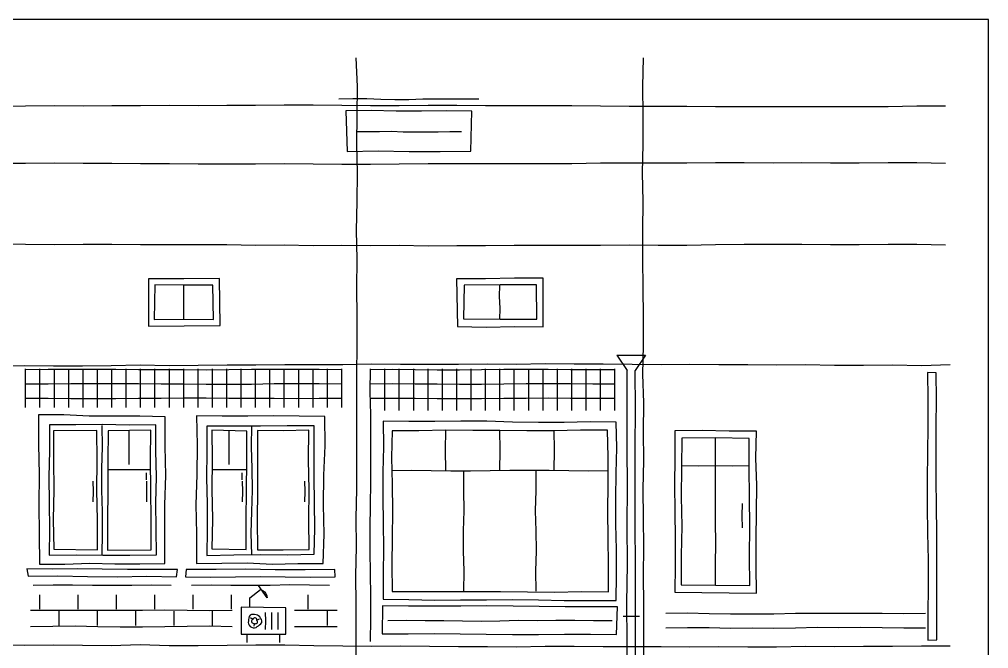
# Model space of a CAD drawing. Header units: millimetres. Extents: x 0 to 345, y 0 to 655.
# Drawn here: x 243.8 to 345, y 589.4 to 655 of the extents above; entities that cross this region are included whole.
import ezdxf

# ---------------------------------------------------------------- set-up
doc = ezdxf.new("R2010")
doc.units = ezdxf.units.MM
for name, color, linetype, true_color in [('01_KARKAS', 1, 'Continuous', 0xd62728), ('02_PROYOMY', 5, 'Continuous', 0x1f5fd6), ('03_BALKONY', 3, 'Continuous', 0x2ca02c), ('04_KLADKA', 32, 'Continuous', 0x8c5a2b), ('05_KONDICIONERY', 6, 'Continuous', 0xc512c5), ('06_VODOSTOK', 4, 'Continuous', 0x0f9aa0), ('08_KRYSHA', 8, 'Continuous', 0x444444)]:
    doc.layers.add(name, color=color, linetype=linetype, true_color=true_color)

msp = doc.modelspace()

# ---------------------------------------------------------------- linework, layer by layer
at = {"layer": '01_KARKAS'}
for points in [[(345, 655), (342, 655), (339, 655), (336, 655), (333, 655), (330, 655), (327, 655), (324, 655), (321, 655), (318, 655), (315, 655), (312, 655), (309, 655), (306, 655), (303, 655), (300, 655), (297, 655), (294, 655), (291, 655), (288, 655), (285, 655), (282, 655), (279, 655), (276, 655), (273, 655), (270, 655), (267, 655), (264, 655), (261, 655), (258, 655), (255, 655), (252, 655), (249, 655), (246, 655), (243, 655)], [(345, 588.58), (345, 591.6), (345, 594.62), (345, 597.64), (345, 600.66), (345, 603.68), (345, 606.7), (345, 609.72), (345, 612.74), (345, 615.75), (345, 618.77), (345, 621.79), (345, 624.81), (345, 627.83), (345, 630.85), (345, 633.87), (345, 636.89), (345, 639.91), (345, 642.92), (345, 645.94), (345, 648.96), (345, 651.98), (345, 655)], [(279, 588), (279, 591), (279.01, 594), (278.96, 597), (279.04, 600), (279, 603), (279.05, 606), (279.06, 609), (279.06, 612), (279.06, 615), (279.07, 618), (279.09, 621), (279.09, 624), (279.07, 627), (279.1, 630), (279.04, 633), (279.09, 636), (279.12, 639), (279.05, 642), (279.11, 645), (279.13, 648), (279, 651)], [(309.03, 588), (309.02, 591), (309.01, 594), (308.99, 597), (309.01, 600), (308.97, 603), (308.95, 606), (309.01, 609), (309, 612), (309.01, 615), (308.93, 618), (308.98, 621), (308.99, 624), (308.96, 627), (308.91, 630), (308.93, 633), (308.96, 636), (308.89, 639), (308.96, 642), (308.95, 645), (308.9, 648), (309, 651)], [(241.37, 618.89), (244.38, 618.92), (247.4, 618.89), (250.42, 618.87), (253.44, 618.9), (256.46, 618.97), (259.48, 618.92), (262.5, 618.94), (265.52, 618.97), (268.54, 618.99), (271.56, 619.03), (274.58, 619.01), (277.6, 619.01), (280.62, 619.08), (283.63, 619.04), (286.65, 619.05), (289.67, 619.04), (292.69, 619.08), (295.71, 619.05), (298.73, 619.13), (301.75, 619.1), (304.77, 619.07), (307.79, 619.04), (310.81, 619.02), (313.83, 619.04), (316.85, 619.03), (319.87, 619), (322.88, 618.99), (325.9, 619.02), (328.92, 618.96), (331.94, 618.96), (334.96, 618.97), (337.98, 618.9), (341, 619)], [(241.37, 589.77), (244.38, 589.75), (247.4, 589.78), (250.42, 589.74), (253.44, 589.72), (256.46, 589.8), (259.48, 589.72), (262.5, 589.7), (265.52, 589.74), (268.54, 589.77), (271.56, 589.77), (274.58, 589.71), (277.6, 589.67), (280.62, 589.65), (283.63, 589.69), (286.65, 589.64), (289.67, 589.6), (292.69, 589.61), (295.71, 589.58), (298.73, 589.63), (301.75, 589.63), (304.77, 589.62), (307.79, 589.59), (310.81, 589.6), (313.83, 589.56), (316.85, 589.6), (319.87, 589.57), (322.88, 589.57), (325.9, 589.65), (328.92, 589.62), (331.94, 589.64), (334.96, 589.64), (337.98, 589.67), (341, 589.67)]]:
    msp.add_lwpolyline(points, dxfattribs=at)
at = {"layer": '02_PROYOMY'}
for points in [[(259.07, 613.57), (256.42, 613.64), (253.78, 613.61), (251.14, 613.64), (248.5, 613.75), (245.85, 613.77)], [(245.85, 613.77), (245.86, 610.66), (245.93, 607.54), (245.89, 604.42), (245.9, 601.3), (245.96, 598.19)], [(259.04, 598.27), (259.02, 601.33), (259.04, 604.39), (259.12, 607.45), (259.06, 610.51), (259.07, 613.57)], [(262.34, 613.67), (262.41, 610.59), (262.38, 607.51), (262.26, 604.43), (262.33, 601.35), (262.33, 598.27)], [(275.71, 613.6), (273.04, 613.64), (270.36, 613.67), (267.69, 613.62), (265.02, 613.64), (262.34, 613.67)], [(275.55, 598.26), (275.65, 601.32), (275.58, 604.39), (275.64, 607.46), (275.75, 610.53), (275.71, 613.6)], [(246.98, 612.73), (246.99, 610.01), (246.94, 607.29), (246.95, 604.57), (246.98, 601.85), (246.96, 599.13)], [(258.08, 612.72), (255.3, 612.68), (252.53, 612.74), (249.75, 612.73), (246.98, 612.73)], [(247.4, 612.1), (247.42, 609.01), (247.43, 605.93), (247.39, 602.85), (247.43, 599.76)], [(251.94, 612.14), (247.4, 612.1)], [(251.99, 599.68), (252, 602.79), (251.93, 605.91), (251.97, 609.02), (251.94, 612.14)], [(252.5, 599.17), (252.51, 601.42), (252.53, 603.67), (252.47, 605.92), (252.45, 608.17), (252.54, 610.42), (252.5, 612.67)], [(253.1, 612.09), (253.09, 608.98), (253.08, 605.87), (253.04, 602.77), (253.04, 599.66)], [(257.56, 612.17), (253.1, 612.09)], [(255.3, 608.58), (255.3, 610.32), (255.3, 612.07)], [(257.61, 599.7), (257.6, 602.81), (257.58, 605.93), (257.55, 609.05), (257.56, 612.17)], [(258.17, 599.15), (258.13, 601.87), (258.09, 604.58), (258.15, 607.29), (258.09, 610.01), (258.08, 612.72)], [(263.41, 612.59), (263.42, 609.89), (263.39, 607.19), (263.43, 604.49), (263.45, 601.8), (263.41, 599.1)], [(274.61, 612.61), (271.81, 612.62), (269.01, 612.6), (266.21, 612.58), (263.41, 612.59)], [(263.95, 612.18), (263.97, 609.08), (263.94, 605.98), (263.99, 602.88), (263.95, 599.78)], [(267.57, 612.06), (263.95, 612.18)], [(265.75, 608.58), (265.73, 610.32), (265.75, 612.07)], [(267.5, 599.72), (267.5, 602.81), (267.54, 605.89), (267.58, 608.98), (267.57, 612.06)], [(268.1, 599.17), (268.04, 601.42), (268.11, 603.67), (268.17, 605.92), (268.13, 608.17), (268.08, 610.42), (268.1, 612.67)], [(268.7, 612.12), (268.7, 609.01), (268.7, 605.91), (268.66, 602.81), (268.69, 599.7)], [(274.04, 612.17), (271.37, 612.11), (268.7, 612.12)], [(274.1, 599.72), (274.07, 602.83), (274.1, 605.94), (274.03, 609.06), (274.04, 612.17)], [(274.63, 599.24), (274.67, 601.91), (274.64, 604.59), (274.6, 607.26), (274.6, 609.94), (274.61, 612.61)], [(253.1, 608.08), (255.3, 608.06), (257.5, 608.08)], [(264, 608.08), (265.75, 608.08), (267.5, 608.08)], [(257.1, 606.98), (257.1, 607.73)], [(267.1, 606.98), (267.1, 607.73)], [(251.55, 604.68), (251.58, 605.76), (251.55, 606.85)], [(257.15, 604.68), (257.16, 605.76), (257.15, 606.85)], [(267.15, 604.68), (267.17, 605.76), (267.15, 606.85)], [(273.65, 604.68), (273.66, 605.76), (273.65, 606.85)], [(246.96, 599.13), (249.76, 599.17), (252.56, 599.12), (255.37, 599.14), (258.17, 599.15)], [(247.43, 599.76), (251.99, 599.68)], [(253.04, 599.66), (257.61, 599.7)], [(263.41, 599.1), (266.22, 599.15), (269.02, 599.2), (271.83, 599.15), (274.63, 599.24)], [(263.95, 599.78), (267.5, 599.72)], [(268.69, 599.7), (271.39, 599.68), (274.1, 599.72)], [(245.96, 598.19), (248.58, 598.21), (251.19, 598.28), (253.81, 598.23), (256.43, 598.23), (259.04, 598.27)], [(262.33, 598.27), (264.97, 598.29), (267.62, 598.32), (270.26, 598.19), (272.9, 598.25), (275.55, 598.26)], [(260.36, 597.64), (257.74, 597.63), (255.12, 597.63), (252.5, 597.68), (249.88, 597.7), (247.26, 597.67), (244.64, 597.69)], [(244.64, 597.69), (244.76, 596.94)], [(244.76, 596.94), (247.86, 596.96), (250.95, 596.91), (254.04, 596.88), (257.14, 596.93), (260.23, 596.88)], [(260.23, 596.88), (260.36, 597.64)], [(261.27, 597.63), (261.17, 596.88)], [(261.17, 596.88), (263.78, 596.83), (266.39, 596.87), (269, 596.91), (271.6, 596.88), (274.21, 596.83), (276.82, 596.86)], [(276.76, 597.62), (273.66, 597.6), (270.56, 597.59), (267.47, 597.67), (264.37, 597.63), (261.27, 597.63)], [(276.82, 596.86), (276.76, 597.62)], [(245.3, 596.02), (247.36, 596.03), (249.41, 596.04), (251.47, 596), (253.53, 595.99), (255.59, 596.02), (257.64, 596.04), (259.7, 596.02)], [(261.8, 596.02), (263.86, 596.04), (265.91, 596), (267.97, 595.99), (270.03, 596.02), (272.09, 596.06), (274.14, 596.05), (276.2, 596.02)]]:
    msp.add_lwpolyline(points, dxfattribs=at)
at = {"layer": '03_BALKONY'}
for points in [[(338.62, 618.18), (338.65, 615.39), (338.65, 612.59), (338.61, 609.8), (338.59, 607.01), (338.59, 604.22), (338.62, 601.43), (338.68, 598.63), (338.68, 595.84), (338.67, 593.05), (338.66, 590.26)], [(339.53, 618.15), (338.62, 618.18)], [(339.61, 590.3), (339.59, 593.09), (339.61, 595.87), (339.6, 598.66), (339.61, 601.44), (339.57, 604.23), (339.53, 607.01), (339.51, 609.8), (339.51, 612.58), (339.57, 615.37), (339.53, 618.15)], [(281.81, 613.09), (281.85, 610.44), (281.78, 607.79), (281.77, 605.13), (281.81, 602.48), (281.84, 599.83), (281.83, 597.18), (281.8, 594.53)], [(306.12, 613), (303.42, 613.02), (300.72, 612.98), (298.02, 612.97), (295.32, 613.01), (292.62, 613.1), (289.92, 613.11), (287.21, 613.07), (284.51, 613.06), (281.81, 613.09)], [(306.12, 594.42), (306.16, 597.07), (306.15, 599.72), (306.11, 602.38), (306.08, 605.03), (306.13, 607.69), (306.19, 610.34), (306.12, 613)], [(282.74, 612.11), (282.7, 609.31), (282.74, 606.52), (282.79, 603.73), (282.74, 600.94), (282.72, 598.14), (282.75, 595.35)], [(305.24, 612.15), (302.42, 612.17), (299.61, 612.11), (296.8, 612.1), (293.99, 612.13), (291.18, 612.14), (288.36, 612.15), (285.55, 612.1), (282.74, 612.11)], [(288.35, 607.97), (288.32, 610.07), (288.35, 612.17)], [(294, 607.97), (294.03, 610.07), (294, 612.17)], [(299.65, 607.97), (299.68, 610.07), (299.65, 612.17)], [(305.34, 595.31), (305.34, 598.12), (305.29, 600.92), (305.27, 603.73), (305.28, 606.54), (305.28, 609.34), (305.24, 612.15)], [(312.26, 612.08), (312.25, 609.28), (312.23, 606.48), (312.25, 603.67), (312.3, 600.87), (312.29, 598.07), (312.24, 595.26)], [(320.78, 612.07), (317.94, 612.07), (315.1, 612.13), (312.26, 612.08)], [(320.76, 595.17), (320.75, 597.99), (320.74, 600.8), (320.79, 603.62), (320.8, 606.43), (320.72, 609.25), (320.78, 612.07)], [(312.99, 611.34), (312.94, 608.28), (312.92, 605.21), (312.97, 602.15), (312.92, 599.09), (312.91, 596.03)], [(320, 611.31), (316.5, 611.35), (312.99, 611.34)], [(316.5, 596.02), (316.48, 598.2), (316.54, 600.39), (316.51, 602.57), (316.5, 604.76), (316.48, 606.95), (316.48, 609.13), (316.5, 611.32)], [(320.07, 595.96), (320.05, 599.03), (320.08, 602.1), (320.04, 605.17), (320, 608.24), (320, 611.31)], [(282.7, 607.97), (284.75, 607.98), (286.81, 607.95), (288.86, 607.92), (290.92, 607.92), (292.97, 607.96), (295.03, 608.01), (297.08, 607.99), (299.14, 607.98), (301.19, 607.95), (303.25, 607.93), (305.3, 607.97)], [(290.23, 595.37), (290.27, 597.47), (290.21, 599.57), (290.21, 601.67), (290.27, 603.77), (290.24, 605.87), (290.23, 607.97)], [(297.77, 595.37), (297.76, 597.47), (297.83, 599.57), (297.78, 601.67), (297.71, 603.77), (297.77, 605.87), (297.77, 607.97)], [(312.95, 608.47), (314.73, 608.43), (316.5, 608.49), (318.27, 608.46), (320.05, 608.47)], [(319.3, 601.99), (319.27, 603.25), (319.3, 604.51)], [(312.91, 596.03), (316.49, 596.01), (320.07, 595.96)], [(282.75, 595.35), (285.58, 595.34), (288.4, 595.35), (291.22, 595.36), (294.05, 595.35), (296.87, 595.3), (299.69, 595.29), (302.51, 595.35), (305.34, 595.31)], [(312.24, 595.26), (315.08, 595.23), (317.92, 595.2), (320.76, 595.17)], [(281.74, 593.84), (281.71, 590.94)], [(306.27, 593.74), (303.55, 593.73), (300.82, 593.73), (298.09, 593.77), (295.37, 593.81), (292.64, 593.84), (289.92, 593.8), (287.19, 593.8), (284.46, 593.81), (281.74, 593.84)], [(281.8, 594.53), (284.5, 594.51), (287.2, 594.44), (289.9, 594.49), (292.6, 594.49), (295.31, 594.51), (298.01, 594.48), (300.71, 594.4), (303.41, 594.4), (306.12, 594.42)], [(306.17, 590.85), (306.27, 593.74)], [(311.3, 593.07), (313.56, 593.12), (315.82, 593.05), (318.08, 593.02), (320.33, 593), (322.59, 593.01), (324.85, 593.07), (327.11, 593.09), (329.37, 593.09), (331.62, 593.09), (333.88, 593.09), (336.14, 593.04), (338.4, 593.07)], [(282.3, 592.32), (284.25, 592.35), (286.2, 592.33), (288.15, 592.32), (290.1, 592.29), (292.05, 592.26), (294, 592.29), (295.95, 592.34), (297.9, 592.33), (299.85, 592.36), (301.8, 592.34), (303.75, 592.31), (305.7, 592.32)], [(281.71, 590.94), (284.43, 590.94), (287.15, 590.96), (289.86, 590.93), (292.58, 590.9), (295.3, 590.87), (298.01, 590.85), (300.73, 590.89), (303.45, 590.9), (306.17, 590.85)], [(311.3, 591.57), (313.56, 591.6), (315.82, 591.59), (318.08, 591.53), (320.33, 591.54), (322.59, 591.53), (324.85, 591.55), (327.11, 591.61), (329.37, 591.6), (331.62, 591.62), (333.88, 591.6), (336.14, 591.56), (338.4, 591.57)], [(338.66, 590.26), (339.61, 590.3)]]:
    msp.add_lwpolyline(points, dxfattribs=at)
at = {"layer": '04_KLADKA'}
for points in [[(244.5, 614.52), (244.5, 618.55)], [(244.5, 618.5), (246.86, 618.52), (249.21, 618.53), (251.57, 618.51), (253.93, 618.51), (256.29, 618.49), (258.64, 618.48), (261, 618.49), (263.36, 618.47), (265.71, 618.5), (268.07, 618.53), (270.43, 618.52), (272.79, 618.52), (275.14, 618.52), (277.5, 618.5)], [(246, 614.52), (246, 618.55)], [(247.5, 614.52), (247.5, 618.55)], [(249, 614.52), (249, 618.55)], [(250.5, 614.52), (250.5, 618.55)], [(252, 614.52), (252, 618.55)], [(253.5, 614.52), (253.5, 618.55)], [(255, 614.52), (255, 618.55)], [(256.5, 614.52), (256.5, 618.55)], [(258, 614.52), (258, 618.55)], [(259.5, 614.52), (259.5, 618.55)], [(261, 614.52), (261, 618.55)], [(262.5, 614.52), (262.5, 618.55)], [(264, 614.52), (264, 618.55)], [(265.5, 614.52), (265.5, 618.55)], [(267, 614.52), (267, 618.55)], [(268.5, 614.52), (268.5, 618.55)], [(270, 614.52), (270, 618.55)], [(271.5, 614.52), (271.5, 618.55)], [(273, 614.52), (273, 618.55)], [(274.5, 614.52), (274.5, 618.55)], [(276, 614.52), (276, 618.55)], [(277.5, 614.52), (277.5, 618.55)], [(280.5, 590.12), (280.53, 592.49), (280.52, 594.86), (280.48, 597.22), (280.47, 599.59), (280.46, 601.96), (280.49, 604.33), (280.52, 606.7), (280.53, 609.07), (280.53, 611.44), (280.52, 613.81), (280.47, 616.18), (280.5, 618.55)], [(280.5, 618.5), (282.82, 618.54), (285.14, 618.49), (287.45, 618.46), (289.77, 618.46), (292.09, 618.48), (294.41, 618.52), (296.73, 618.52), (299.05, 618.53), (301.36, 618.5), (303.68, 618.5), (306, 618.5)], [(282, 614.22), (282, 618.55)], [(283.5, 614.22), (283.5, 618.55)], [(285, 614.22), (285, 618.55)], [(286.5, 614.22), (286.5, 618.55)], [(288, 614.22), (288, 618.55)], [(289.5, 614.22), (289.5, 618.55)], [(291, 614.22), (291, 618.55)], [(292.5, 614.22), (292.5, 618.55)], [(294, 614.22), (294, 618.55)], [(295.5, 614.22), (295.5, 618.55)], [(297, 614.22), (297, 618.55)], [(298.5, 614.22), (298.5, 618.55)], [(300, 614.22), (300, 618.55)], [(301.5, 614.22), (301.5, 618.55)], [(303, 614.22), (303, 618.55)], [(304.5, 614.22), (304.5, 618.55)], [(306, 614.22), (306, 618.55)], [(244.5, 617), (246.86, 617), (249.21, 617.02), (251.57, 617.03), (253.93, 617.04), (256.29, 617.03), (258.64, 617), (261, 616.99), (263.36, 616.97), (265.71, 616.97), (268.07, 616.98), (270.43, 617.02), (272.79, 617.04), (275.14, 617.02), (277.5, 617)], [(280.5, 617), (282.82, 617.03), (285.14, 617), (287.45, 616.99), (289.77, 616.97), (292.09, 616.98), (294.41, 617), (296.73, 617.02), (299.05, 617.03), (301.36, 617.03), (303.68, 617), (306, 617)], [(244.5, 615.5), (246.86, 615.52), (249.21, 615.48), (251.57, 615.46), (253.93, 615.46), (256.29, 615.49), (258.64, 615.52), (261, 615.54), (263.36, 615.54), (265.71, 615.51), (268.07, 615.5), (270.43, 615.49), (272.79, 615.47), (275.14, 615.49), (277.5, 615.5)], [(280.5, 615.5), (282.82, 615.52), (285.14, 615.52), (287.45, 615.48), (289.77, 615.47), (292.09, 615.47), (294.41, 615.5), (296.73, 615.52), (299.05, 615.54), (301.36, 615.52), (303.68, 615.51), (306, 615.5)], [(246, 593.5), (246, 595)], [(250, 593.5), (250, 595)], [(254, 593.5), (254, 595)], [(258, 593.5), (258, 595)], [(262, 593.5), (262, 595)], [(266, 593.5), (266, 595)], [(274, 593.5), (274, 595)], [(245, 593.4), (247.34, 593.39), (249.68, 593.38), (252.02, 593.38), (254.36, 593.39), (256.69, 593.41), (259.03, 593.42), (261.37, 593.4), (263.71, 593.36), (266.05, 593.4)], [(248, 591.8), (248, 593.3)], [(252, 591.8), (252, 593.3)], [(256, 591.8), (256, 593.3)], [(260, 591.8), (260, 593.3)], [(264, 591.8), (264, 593.3)], [(272.55, 593.4), (274.77, 593.41), (277, 593.4)], [(276, 591.8), (276, 593.3)], [(245, 591.7), (247.34, 591.72), (249.68, 591.75), (252.02, 591.71), (254.36, 591.67), (256.69, 591.66), (259.03, 591.7), (261.37, 591.73), (263.71, 591.75), (266.05, 591.7)], [(272.55, 591.7), (274.77, 591.69), (277, 591.7)]]:
    msp.add_lwpolyline(points, dxfattribs=at)
at = {"layer": '05_KONDICIONERY'}
for points in [[(269.7, 594.67), (268.8, 595.97)], [(267.9, 594.67), (269.03, 595.54)], [(269.03, 595.54), (269.25, 595.45)], [(269.25, 595.45), (269.44, 595.3)], [(269.44, 595.3), (269.58, 595.12)], [(269.58, 595.12), (269.67, 594.9)], [(269.67, 594.9), (269.7, 594.67)], [(267.9, 593.67), (267.9, 594.67)], [(271.65, 593.65), (267.01, 593.72)], [(267.01, 593.72), (267.01, 590.91)], [(269.55, 591.37), (269.56, 592.27), (269.55, 593.17)], [(270.2, 591.37), (270.21, 592.27), (270.2, 593.17)], [(270.85, 591.37), (270.86, 592.27), (270.85, 593.17)], [(271.67, 590.91), (271.65, 593.65)], [(268.14, 592.46), (267.96, 592.6)], [(268.36, 591.95), (268.33, 591.72)], [(268.69, 592.39), (268.91, 592.48)], [(267.01, 590.91), (271.67, 590.91)], [(267.6, 590.87), (267.6, 590.02)], [(271, 590.87), (271, 590.02)]]:
    msp.add_lwpolyline(points, dxfattribs=at)
for points in [[(269.16, 592.27), (269.11, 592.43), (269.02, 592.57), (268.93, 592.69), (268.82, 592.8), (268.69, 592.88), (268.55, 592.92), (268.4, 592.94), (268.24, 592.96), (268.08, 592.94), (267.92, 592.86), (267.82, 592.73), (267.78, 592.56), (267.77, 592.41), (267.76, 592.27), (267.74, 592.12), (267.76, 591.96), (267.83, 591.82), (267.95, 591.7), (268.09, 591.62), (268.24, 591.56), (268.4, 591.54), (268.55, 591.59), (268.68, 591.68), (268.8, 591.77), (268.92, 591.85), (269.04, 591.96), (269.14, 592.1), (269.16, 592.27)], [(268.66, 592.27), (268.64, 592.32), (268.64, 592.38), (268.64, 592.46), (268.6, 592.52), (268.54, 592.56), (268.47, 592.58), (268.4, 592.58), (268.33, 592.57), (268.27, 592.53), (268.23, 592.48), (268.2, 592.43), (268.16, 592.38), (268.11, 592.33), (268.06, 592.27), (268.06, 592.19), (268.1, 592.12), (268.17, 592.08), (268.23, 592.05), (268.28, 592.02), (268.34, 591.99), (268.4, 591.98), (268.47, 591.98), (268.53, 591.99), (268.6, 592.01), (268.67, 592.05), (268.7, 592.12), (268.69, 592.2), (268.66, 592.27)]]:
    msp.add_lwpolyline(points, close=True, dxfattribs=at)
at = {"layer": '06_VODOSTOK'}
for points in [[(306.2, 620), (307.27, 618.4)], [(306.2, 620), (307.7, 619.98), (309.2, 620)], [(309.2, 620), (308.12, 618.4)], [(307.28, 586.06), (307.27, 590.1), (307.25, 594.14), (307.31, 598.18), (307.27, 602.23), (307.32, 606.27), (307.29, 610.31), (307.29, 614.36), (307.27, 618.4)], [(308.16, 586.06), (308.15, 590.1), (308.14, 594.14), (308.14, 598.18), (308.12, 602.23), (308.13, 606.27), (308.11, 610.31), (308.14, 614.36), (308.12, 618.4)], [(306.85, 592.77), (308.55, 592.77)]]:
    msp.add_lwpolyline(points, dxfattribs=at)
at = {"layer": '08_KRYSHA'}
for points in [[(277.2, 646.7), (278.66, 646.76), (280.12, 646.74), (281.58, 646.67), (283.04, 646.65), (284.5, 646.66), (285.96, 646.71), (287.42, 646.73), (288.88, 646.73), (290.34, 646.72), (291.8, 646.7)], [(241.5, 645.94), (244.5, 645.98), (247.5, 646.01), (250.5, 645.98), (253.5, 646.03), (256.5, 646.03), (259.5, 646.05), (262.5, 646.03), (265.5, 646.06), (268.5, 646.04), (271.5, 646.1), (274.5, 646.1), (277.5, 646.04), (280.5, 646.03), (283.5, 646.03), (286.5, 646.05), (289.5, 646.05), (292.5, 646.01), (295.5, 646.01), (298.5, 646.01), (301.5, 646.02), (304.5, 646), (307.5, 645.96), (310.5, 645.94), (313.5, 645.95), (316.5, 645.91), (319.5, 645.92), (322.5, 645.93), (325.5, 645.92), (328.5, 645.92), (331.5, 645.91), (334.5, 645.92), (337.5, 645.98), (340.5, 646)], [(291.06, 645.42), (288.43, 645.45), (285.81, 645.43), (283.18, 645.42), (280.56, 645.5), (277.93, 645.48)], [(277.93, 645.48), (278.07, 641.23)], [(290.97, 641.25), (291.06, 645.42)], [(279, 643.3), (280.22, 643.3), (281.44, 643.32), (282.67, 643.34), (283.89, 643.29), (285.11, 643.28), (286.33, 643.28), (287.56, 643.29), (288.78, 643.32), (290, 643.3)], [(278.07, 641.23), (281.29, 641.28), (284.52, 641.24), (287.75, 641.23), (290.97, 641.25)], [(241.5, 640.02), (244.5, 640.02), (247.5, 640.03), (250.5, 640), (253.5, 640), (256.5, 639.96), (259.5, 639.99), (262.5, 639.94), (265.5, 639.94), (268.5, 639.93), (271.5, 639.96), (274.5, 639.94), (277.5, 639.91), (280.5, 639.92), (283.5, 639.93), (286.5, 639.98), (289.5, 639.96), (292.5, 639.99), (295.5, 639.96), (298.5, 639.99), (301.5, 639.96), (304.5, 640.04), (307.5, 640.04), (310.5, 640.06), (313.5, 640.05), (316.5, 640.08), (319.5, 640.09), (322.5, 640.03), (325.5, 640.08), (328.5, 640.06), (331.5, 640.05), (334.5, 640.08), (337.5, 640.07), (340.5, 640)], [(241.5, 631.59), (244.5, 631.55), (247.5, 631.52), (250.5, 631.56), (253.5, 631.57), (256.5, 631.52), (259.5, 631.53), (262.5, 631.51), (265.5, 631.51), (268.5, 631.45), (271.5, 631.5), (274.5, 631.44), (277.5, 631.46), (280.5, 631.44), (283.5, 631.47), (286.5, 631.4), (289.5, 631.41), (292.5, 631.44), (295.5, 631.47), (298.5, 631.46), (301.5, 631.46), (304.5, 631.45), (307.5, 631.49), (310.5, 631.47), (313.5, 631.47), (316.5, 631.52), (319.5, 631.55), (322.5, 631.56), (325.5, 631.55), (328.5, 631.54), (331.5, 631.53), (334.5, 631.57), (337.5, 631.56), (340.5, 631.5)], [(264.73, 627.99), (261.02, 627.93), (257.31, 627.96)], [(257.31, 627.96), (257.33, 623)], [(257.99, 627.31), (257.93, 623.72)], [(264.03, 627.29), (261.01, 627.27), (257.99, 627.31)], [(261, 623.7), (261, 624.9), (261.02, 626.1), (261, 627.3)], [(264.11, 623.7), (264.03, 627.29)], [(264.79, 623.07), (264.73, 627.99)], [(298.52, 628), (295.51, 628.01), (292.49, 627.94), (289.47, 627.96)], [(289.47, 627.96), (289.58, 622.96)], [(290.26, 627.3), (290.21, 623.76)], [(297.8, 627.31), (294.03, 627.31), (290.26, 627.3)], [(294, 623.7), (294.04, 624.9), (293.95, 626.1), (294, 627.3)], [(297.86, 623.75), (297.8, 627.31)], [(298.5, 622.93), (298.52, 628)], [(257.93, 623.72), (261.02, 623.75), (264.11, 623.7)], [(290.21, 623.76), (294.03, 623.73), (297.86, 623.75)], [(257.33, 623), (261.06, 623.06), (264.79, 623.07)], [(289.58, 622.96), (292.55, 622.92), (295.53, 622.98), (298.5, 622.93)]]:
    msp.add_lwpolyline(points, dxfattribs=at)

doc.saveas('drawing.dxf')
